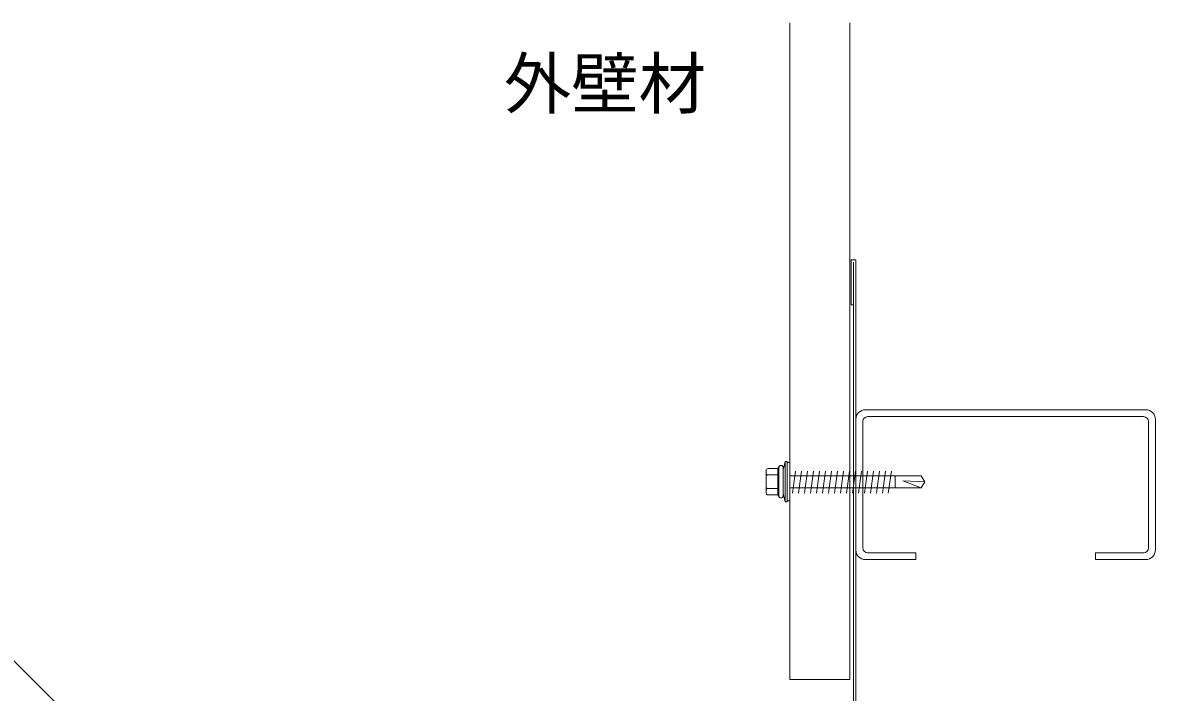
# Model space of a CAD drawing. Units: millimetres, scale not verified. Extents: x -1084 to 5209, y -2477 to 957.
# Drawn here: x -72.7 to 305.5, y -1545.6 to -1322.1 of the extents above; entities that cross this region are included whole.
import ezdxf
from ezdxf.enums import TextEntityAlignment as Align

# ---------------------------------------------------------------- set-up
doc = ezdxf.new("R2010")
doc.units = ezdxf.units.MM
doc.header["$LTSCALE"] = 5
doc.layers.add('0-0_0', color=1, linetype='Continuous', lineweight=18)
doc.styles.add('ＭＳ ゴシック', font='')
doc.styles.get('ＭＳ ゴシック').set_extended_font_data('MS Gothic')

msp = doc.modelspace()

# ---------------------------------------------------------------- linework, layer by layer
at = {"layer": '0-0_0', "color": 7}
for p, q in [((183.5, -1541.296), (183.5, -1322.14)), ((203.5, -1541.296), (203.5, -1322.14)), ((203.5, -1541.296), (183.5, -1541.296))]:
    msp.add_line(p, q, dxfattribs=at)
at = {"layer": '0-0_0', "color": 3}
for p, q in [((205.5, -1401.296), (203.9, -1401.296)), ((203.9, -1416.296), (203.9, -1401.296)), ((204.7, -1551.296), (204.7, -1402.096)), ((205.5, -1552.072), (205.5, -1401.296)), ((203.9, -1416.296), (204.7, -1416.296))]:
    msp.add_line(p, q, dxfattribs=at)
at = {"layer": '0-0_0', "color": 4}
for p, q in [((208.7, -1451.296), (302.3, -1451.296)), ((205.5, -1498.096), (205.5, -1454.496)), ((207.8, -1455.196), (207.8, -1497.396)), ((301.6, -1453.596), (209.4, -1453.596)), ((303.2, -1497.396), (303.2, -1455.196)), ((305.5, -1454.496), (305.5, -1498.096)), ((225.5, -1501.296), (208.7, -1501.296)), ((209.4, -1498.996), (225.5, -1498.996)), ((225.5, -1498.996), (225.5, -1501.296)), ((302.3, -1501.296), (285.5, -1501.296))]:
    msp.add_line(p, q, dxfattribs=at)
at = {"layer": '0-0_0'}
for p, q in [((179.43, -1470.891), (176.219, -1470.891)), ((179.43, -1470.891), (179.833, -1470.377)), ((179.43, -1470.891), (179.43, -1479.699)), ((179.833, -1470.377), (179.833, -1480.214)), ((180.728, -1469.929), (180.28, -1469.929)), ((181.89, -1468.588), (181.175, -1471.356)), ((181.175, -1470.377), (181.175, -1480.214)), ((181.89, -1468.588), (181.89, -1482.003)), ((181.89, -1468.588), (182.606, -1468.588)), ((182.606, -1468.588), (182.606, -1482.003)), ((182.606, -1468.897), (183.5, -1468.897)), ((183.5, -1468.897), (183.5, -1481.693)), ((175.504, -1471.607), (175.504, -1478.984)), ((176.219, -1473.047), (179.43, -1473.047)), ((183.5, -1473.295), (227.309, -1473.295)), ((185.38, -1471.738), (184.341, -1479.128)), ((187.38, -1471.738), (186.341, -1479.128)), ((189.38, -1471.738), (188.341, -1479.128)), ((191.38, -1471.738), (190.341, -1479.128)), ((193.38, -1471.738), (192.341, -1479.128)), ((195.38, -1471.738), (194.341, -1479.128)), ((197.38, -1471.738), (196.341, -1479.128)), ((199.38, -1471.738), (198.341, -1479.128)), ((201.38, -1471.738), (200.341, -1479.128)), ((203.38, -1471.738), (202.341, -1479.128)), ((205.38, -1471.738), (204.341, -1479.128)), ((207.38, -1471.738), (206.341, -1479.128)), ((209.38, -1471.738), (208.341, -1479.128)), ((211.38, -1471.738), (210.341, -1479.128)), ((213.38, -1471.738), (212.341, -1479.128)), ((215.38, -1471.738), (214.341, -1479.128)), ((217.38, -1471.738), (216.341, -1479.128)), ((218.67, -1473.295), (218.67, -1477.295)), ((228.5, -1475.295), (227.309, -1473.295)), ((176.219, -1477.543), (179.43, -1477.543)), ((183.5, -1477.295), (227.329, -1477.295)), ((228.5, -1475.295), (227.329, -1477.295)), ((179.43, -1479.699), (176.219, -1479.699)), ((179.43, -1479.699), (179.833, -1480.214)), ((180.728, -1480.661), (180.28, -1480.661)), ((181.89, -1482.003), (181.175, -1479.235)), ((181.89, -1482.003), (182.606, -1482.003)), ((182.606, -1481.693), (183.5, -1481.693))]:
    msp.add_line(p, q, dxfattribs=at)
at = {"layer": '0-0_0', "color": 4}
for points in [[(-51.465, -1559.161), (-156.907, -1453.719), (-343.983, -1453.719)], [(285.5, -1501.296), (285.5, -1498.996), (301.6, -1498.996)]]:
    msp.add_lwpolyline(points, dxfattribs=at)
at = {"layer": '0-0_0'}
msp.add_lwpolyline([(228.5, -1475.295), (221.225, -1475.039), (227.329, -1477.295)], dxfattribs=at)
at = {"layer": '0-0_0', "color": 4}
for centre, radius, start, end in [((208.7, -1454.496), 3.2, 90, 180), ((302.3, -1454.496), 3.2, 0, 90), ((209.4, -1455.196), 1.6, 90, 180), ((301.6, -1455.196), 1.6, 0, 90), ((209.4, -1497.396), 1.6, 180, 270), ((301.6, -1497.396), 1.6, 270, 0), ((208.7, -1498.096), 3.2, 180, 270), ((302.3, -1498.096), 3.2, 270, 0)]:
    msp.add_arc(centre, radius, start, end, dxfattribs=at)
at = {"layer": '0-0_0'}
for centre, radius, start, end in [((176.219, -1471.607), 0.715, 90, 180), ((180.28, -1470.377), 0.447, 90, 180), ((180.728, -1470.377), 0.447, 0, 90), ((176.219, -1472.332), 0.715, 180, 270), ((176.219, -1473.762), 0.715, 90, 180), ((176.219, -1476.828), 0.715, 180, 270), ((176.219, -1478.259), 0.715, 90, 180), ((176.219, -1478.984), 0.715, 180, 270), ((180.28, -1480.214), 0.447, 180, 270), ((180.728, -1480.214), 0.447, 270, 0)]:
    msp.add_arc(centre, radius, start, end, dxfattribs=at)

# ---------------------------------------------------------------- texts
at = {"layer": '0-0_0', "color": 7, "style": 'ＭＳ ゴシック'}
msp.add_text('外壁材', height=16.5, dxfattribs=at).set_placement((87.947, -1355.642), align=Align.BOTTOM_LEFT)

doc.saveas('drawing.dxf')
